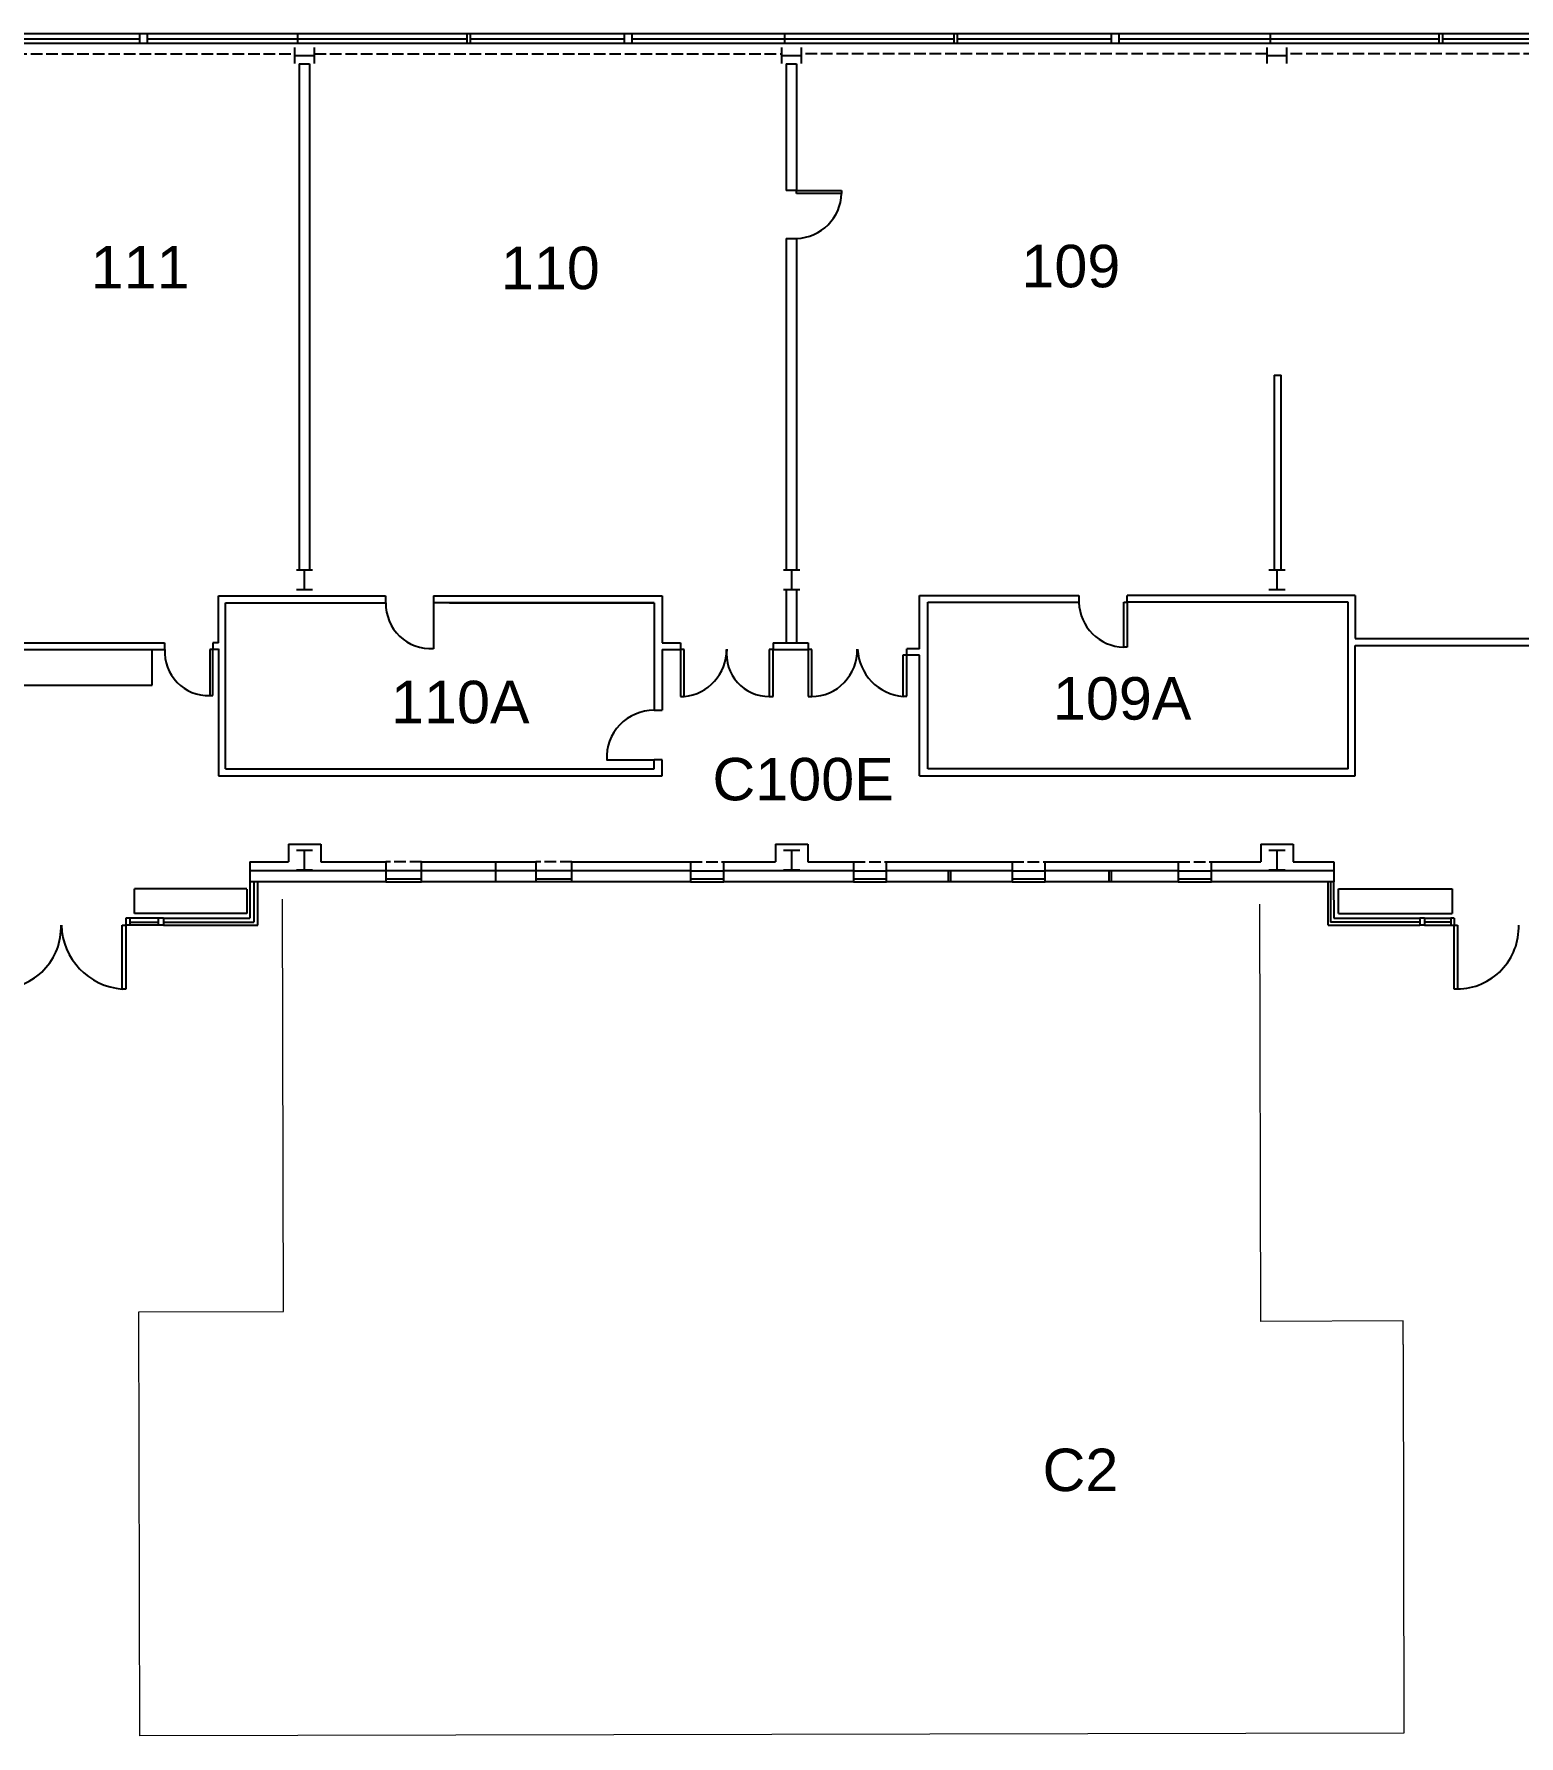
# Model space of a CAD drawing. Header units: inches. Extents: x -3488 to 2453, y 689 to 3968.
# Drawn here: x -1826 to -724, y 2555 to 3817 of the extents above; entities that cross this region are included whole.
import ezdxf

# ---------------------------------------------------------------- set-up
doc = ezdxf.new("R2010")
doc.units = ezdxf.units.IN
doc.header["$LTSCALE"] = 96
doc.header["$MEASUREMENT"] = 0
doc.linetypes.add('HIDDEN', pattern=[0.12, 0.09, -0.03])
for name, color, linetype in [('A-DOOR', 4, 'CONTINUOUS'), ('A-EDIT', 9, 'CONTINUOUS'), ('A-FURN', 3, 'CONTINUOUS'), ('A-GLAZ', 3, 'CONTINUOUS'), ('A-PFLR-TEXT', 3, 'CONTINUOUS'), ('A-ROOF-OTLN', 6, 'HIDDEN'), ('A-WALL', 5, 'CONTINUOUS'), ('A-WALL-JAMB', 6, 'CONTINUOUS'), ('S-COLS', 6, 'CONTINUOUS')]:
    doc.layers.add(name, color=color, linetype=linetype)
doc.layers.add('L-SITE-WALK', color=6, linetype='CONTINUOUS', lineweight=0)
doc.styles.get("Standard").update_dxf_attribs({"font": 'arial.ttf'})

msp = doc.modelspace()

# ---------------------------------------------------------------- linework, layer by layer
at = {"layer": 'A-DOOR'}
for p, q in [((-1260.3, 3698.9), (-1260.3, 3701.2)), ((-1260.3, 3701.2), (-1227, 3701.2)), ((-1227, 3701.2), (-1227, 3698.9)), ((-1227, 3698.9), (-1260.3, 3698.9)), ((-1529.9, 3395.3), (-1529.9, 3361.2)), ((-1017.4, 3395.6), (-1015.1, 3395.6)), ((-1017.4, 3362.3), (-1017.4, 3395.6)), ((-1015.1, 3395.6), (-1015.1, 3362.3)), ((-1693.7, 3360.7), (-1695.9, 3360.7)), ((-1695.9, 3360.7), (-1695.9, 3326.5)), ((-1693.7, 3326.5), (-1693.7, 3360.7)), ((-1343.8, 3360.7), (-1346.6, 3360.7)), ((-1346.6, 3360.7), (-1346.6, 3325.7)), ((-1343.8, 3325.7), (-1343.8, 3360.7)), ((-1277.8, 3360.7), (-1280.6, 3360.7)), ((-1280.6, 3360.7), (-1280.6, 3325.7)), ((-1277.8, 3325.7), (-1277.8, 3360.7)), ((-1249.1, 3360.7), (-1251.8, 3360.7)), ((-1251.8, 3360.7), (-1251.8, 3325.7)), ((-1249.1, 3325.7), (-1249.1, 3360.7)), ((-1015.1, 3362.3), (-1017.4, 3362.3)), ((-1178.6, 3356.3), (-1181.4, 3356.3)), ((-1181.4, 3356.3), (-1181.4, 3325.9)), ((-1178.6, 3325.9), (-1178.6, 3356.3)), ((-1695.9, 3326.5), (-1693.7, 3326.5)), ((-1346.6, 3325.7), (-1343.8, 3325.7)), ((-1280.6, 3325.7), (-1277.8, 3325.7)), ((-1251.8, 3325.7), (-1249.1, 3325.7)), ((-1181.4, 3325.9), (-1178.6, 3325.9)), ((-1401.4, 3278.8), (-1366.1, 3278.8)), ((-1760.8, 3156.2), (-1758.2, 3156.2)), ((-1760.8, 3108.7), (-1760.8, 3156.2)), ((-1758.2, 3156.2), (-1758.2, 3108.7)), ((-772.4, 3156.2), (-769.8, 3156.2)), ((-772.4, 3108.7), (-772.4, 3156.2)), ((-769.8, 3156.2), (-769.8, 3108.7)), ((-1758.2, 3108.7), (-1760.8, 3108.7)), ((-769.8, 3108.7), (-772.4, 3108.7))]:
    msp.add_line(p, q, dxfattribs=at)
for centre, radius, start, end in [((-1261.5, 3700.1), 34.6, 271.9995, 358.0525), ((-1531.9, 3394.5), 33.3, 178.6865, 273.432), ((-1016.3, 3396.8), 34.6, 181.9995, 268.0525), ((-1697, 3358.8), 32.3, 176.6681, 271.9003), ((-1347.2, 3360.4), 34.9, 275.5605, 0.4894), ((-1281, 3357.1), 31.3, 173.2985, 270.6515), ((-1249.6, 3359.9), 34.2, 270.8383, 1.4017), ((-1178.3, 3362.5), 36.8, 182.7171, 265.2512), ((-1366.1, 3280.4), 35.2, 90.0603, 182.6777), ((-1852.1, 3154.7), 45.9, 270.5889, 1.8512), ((-1757.2, 3157.3), 48.7, 181.3078, 265.7889), ((-770.3, 3154.7), 45.9, 270.5889, 1.8512)]:
    msp.add_arc(centre, radius, start, end, dxfattribs=at)
at = {"layer": 'A-EDIT'}
for p, q in [((-845.9, 3400.7), (-963, 3400.7)), ((-1738.7, 3334.2), (-1738.7, 3360.7)), ((-1871.3, 3334.2), (-1738.7, 3334.2))]:
    msp.add_line(p, q, dxfattribs=at)
at = {"layer": 'A-FURN'}
for p, q in [((-1751.8, 3164.8), (-1751.8, 3183)), ((-1668.3, 3183), (-1751.8, 3183)), ((-1668.3, 3182.8), (-1668.3, 3164.8)), ((-858.2, 3164.8), (-858.2, 3183)), ((-858.2, 3183), (-773.9, 3183)), ((-773.9, 3183), (-773.9, 3164.8)), ((-1668.3, 3164.8), (-1751.8, 3164.8)), ((-858.2, 3164.8), (-773.9, 3164.8))]:
    msp.add_line(p, q, dxfattribs=at)
at = {"layer": 'A-GLAZ'}
for p, q in [((-1747.9, 3817.2), (-1862.3, 3817.2)), ((-1862.3, 3813.5), (-1747.9, 3813.5)), ((-1505.2, 3817.2), (-1742.3, 3817.2)), ((-1742.3, 3813.5), (-1505.2, 3813.5)), ((-1388.4, 3817.2), (-1502.7, 3817.2)), ((-1502.7, 3813.5), (-1388.4, 3813.5)), ((-1143.7, 3817.2), (-1382.7, 3817.2)), ((-1382.7, 3813.5), (-1143.7, 3813.5)), ((-1026.9, 3817.2), (-1141.2, 3817.2)), ((-1141.2, 3813.5), (-1026.9, 3813.5)), ((-783.6, 3817.2), (-1021.3, 3817.2)), ((-1021.3, 3813.5), (-783.6, 3813.5)), ((-666.7, 3817.2), (-781.1, 3817.2)), ((-781.1, 3813.5), (-666.7, 3813.5)), ((-1862.3, 3810.4), (-1747.9, 3810.4)), ((-1742.3, 3810.4), (-1505.2, 3810.4)), ((-1502.7, 3810.4), (-1388.4, 3810.4)), ((-1382.7, 3810.4), (-1143.7, 3810.4)), ((-1141.2, 3810.4), (-1026.9, 3810.4)), ((-1021.3, 3810.4), (-783.6, 3810.4)), ((-781.1, 3810.4), (-666.7, 3810.4)), ((-1538.8, 3196.4), (-1565.3, 3196.4)), ((-1427.2, 3196.4), (-1453.8, 3196.4)), ((-1339, 3196.4), (-1314.4, 3196.4)), ((-1218.1, 3196.4), (-1193.5, 3196.4)), ((-1100.4, 3196.4), (-1075.8, 3196.4)), ((-977.1, 3196.4), (-952.5, 3196.4)), ((-1666.1, 3188.2), (-1666.1, 3161.3)), ((-1663.1, 3188.2), (-1663.1, 3158.3)), ((-1660.3, 3156.2), (-1660.3, 3188.2)), ((-1565.3, 3190.5), (-1538.8, 3190.5)), ((-1565.3, 3188.2), (-1538.8, 3188.2)), ((-1453.8, 3190.5), (-1427.2, 3190.5)), ((-1427.2, 3188.2), (-1453.8, 3188.2)), ((-1339, 3190.5), (-1314.4, 3190.5)), ((-1339, 3188.2), (-1314.4, 3188.2)), ((-1218.1, 3190.5), (-1193.5, 3190.5)), ((-1218.1, 3188.2), (-1193.5, 3188.2)), ((-1100.4, 3190.5), (-1075.8, 3190.5)), ((-1100.4, 3188.2), (-1075.8, 3188.2)), ((-977.1, 3190.5), (-952.5, 3190.5)), ((-977.1, 3188.2), (-952.5, 3188.2)), ((-865.8, 3156.2), (-865.8, 3188.2)), ((-864, 3188.2), (-864, 3158.3)), ((-861.8, 3188.2), (-861.7, 3161.3)), ((-1733.8, 3161.3), (-1755.3, 3161.3)), ((-1755.3, 3158.3), (-1733.8, 3158.3)), ((-1730.1, 3161.3), (-1666.1, 3161.3)), ((-1730.1, 3158.3), (-1663.1, 3158.3)), ((-797.8, 3158.3), (-864, 3158.3)), ((-861.7, 3161.3), (-797.8, 3161.3)), ((-794.4, 3161.3), (-774.8, 3161.3)), ((-774.8, 3158.3), (-794.4, 3158.3)), ((-1733.8, 3156.2), (-1755.3, 3156.2)), ((-1730.1, 3156.2), (-1660.3, 3156.2)), ((-865.8, 3156.2), (-797.8, 3156.2)), ((-794.4, 3156.2), (-774.8, 3156.2))]:
    msp.add_line(p, q, dxfattribs=at)
at = {"layer": 'A-ROOF-OTLN'}
for p, q in [((-1863.3, 3802.5), (-1632.8, 3802.5)), ((-1618.2, 3802.5), (-1271.3, 3802.5)), ((-911.1, 3802.5), (-1256.7, 3802.5)), ((-551, 3802.5), (-896.6, 3802.5)), ((-1538.8, 3203.2), (-1565.3, 3203.2)), ((-1427.2, 3203.2), (-1453.8, 3203.2)), ((-1339, 3203.2), (-1314.4, 3203.2)), ((-1218.1, 3203.2), (-1193.5, 3203.2)), ((-1100.4, 3203.2), (-1075.8, 3203.2)), ((-977.1, 3203.2), (-952.5, 3203.2))]:
    msp.add_line(p, q, dxfattribs=at)
at = {"layer": 'A-WALL'}
for p, q in [((-1629.6, 3795.1), (-1621.8, 3795.1)), ((-1629.6, 3795.1), (-1629.6, 3419.4)), ((-1621.8, 3795.1), (-1621.8, 3419.4)), ((-1268.2, 3795.1), (-1260.3, 3795.1)), ((-1268.2, 3795.1), (-1268.2, 3701.2)), ((-1260.3, 3795.1), (-1260.3, 3701.2)), ((-1260.3, 3701.2), (-1268.2, 3701.2)), ((-1268.2, 3665.4), (-1260.3, 3665.4)), ((-1268.2, 3665.4), (-1268.2, 3419.4)), ((-1260.3, 3665.4), (-1260.3, 3419.4)), ((-906, 3564.2), (-900.8, 3564.2)), ((-906, 3564.2), (-906, 3419.5)), ((-900.8, 3419.5), (-900.8, 3564.2)), ((-1689.4, 3400.4), (-1565.4, 3400.4)), ((-1689.4, 3365.5), (-1689.4, 3400.4)), ((-1565.4, 3400.4), (-1565.4, 3395.3)), ((-1529.9, 3400.4), (-1529.9, 3395.3)), ((-1529.9, 3400.4), (-1360.1, 3400.4)), ((-1360.1, 3400.4), (-1360.1, 3365.5)), ((-1268.2, 3404.9), (-1268.2, 3365.5)), ((-1260.3, 3404.9), (-1260.3, 3365.5)), ((-1169.2, 3361), (-1169.2, 3400.7)), ((-1169.2, 3400.7), (-1050.9, 3400.7)), ((-1050.9, 3400.7), (-1050.9, 3395.6)), ((-1015.1, 3395.6), (-1015.1, 3400.7)), ((-845.9, 3400.7), (-1015.1, 3400.7)), ((-845.9, 3400.7), (-845.9, 3368.8)), ((-1684.1, 3272.2), (-1684.1, 3395.3)), ((-1684.1, 3395.3), (-1565.4, 3395.3)), ((-1366.1, 3395.3), (-1529.9, 3395.3)), ((-1518, 3395.3), (-1366.1, 3395.3)), ((-1366.1, 3395.3), (-1366.1, 3315.7)), ((-1162.9, 3272.2), (-1162.9, 3395.6)), ((-1162.9, 3395.6), (-1050.9, 3395.6)), ((-851.1, 3395.6), (-1015.1, 3395.6)), ((-851.1, 3272.2), (-851.1, 3395.6)), ((-1878.7, 3365.5), (-1729.4, 3365.5)), ((-1878.7, 3360.7), (-1729.4, 3360.7)), ((-1729.4, 3365.5), (-1729.4, 3360.7)), ((-1689.4, 3365.5), (-1693.7, 3365.5)), ((-1693.7, 3365.5), (-1693.7, 3360.7)), ((-1689.4, 3360.7), (-1693.7, 3360.7)), ((-1689.4, 3361), (-1689.4, 3266.9)), ((-1360.1, 3365.5), (-1346.6, 3365.5)), ((-1360.1, 3360.7), (-1360.1, 3315.7)), ((-1360.1, 3360.7), (-1346.6, 3360.7)), ((-1346.6, 3365.5), (-1346.6, 3360.7)), ((-1277.8, 3365.5), (-1277.8, 3360.7)), ((-1277.8, 3365.5), (-1251.8, 3365.5)), ((-1277.8, 3360.7), (-1251.8, 3360.7)), ((-1251.8, 3365.5), (-1251.8, 3360.7)), ((-1169.2, 3361), (-1178.6, 3361)), ((-1178.6, 3356.3), (-1178.6, 3361)), ((-845.9, 3368.8), (-670.3, 3368.8)), ((-845.9, 3363.6), (-670.1, 3363.6)), ((-845.9, 3266.9), (-845.9, 3363.6)), ((-1169.2, 3356.3), (-1178.6, 3356.3)), ((-1169.2, 3266.9), (-1169.2, 3356.3)), ((-1366.1, 3315.7), (-1360.1, 3315.7)), ((-1684.1, 3272.2), (-1523.8, 3272.2)), ((-1684.1, 3272.2), (-1366.1, 3272.2)), ((-1360.1, 3278.8), (-1366.1, 3278.8)), ((-1366.1, 3272.2), (-1366.1, 3278.8)), ((-1360.1, 3266.9), (-1360.1, 3278.8)), ((-851.1, 3272.2), (-1162.9, 3272.2)), ((-1689.4, 3266.9), (-1360.1, 3266.9)), ((-1169.2, 3266.9), (-845.9, 3266.9)), ((-1637.5, 3216.2), (-1637.5, 3203.2)), ((-1637.5, 3216.2), (-1613.5, 3216.2)), ((-1613.5, 3216.2), (-1613.5, 3203.2)), ((-1276, 3216.2), (-1276, 3203.2)), ((-1276, 3216.2), (-1252, 3216.2)), ((-1252, 3216.2), (-1252, 3203.2)), ((-915.8, 3216.2), (-891.8, 3216.2)), ((-915.8, 3216.2), (-915.8, 3203.2)), ((-915.8, 3216.2), (-891.8, 3216.2)), ((-915.8, 3216.2), (-891.8, 3216.2)), ((-891.8, 3216.2), (-891.8, 3203.2)), ((-1666.1, 3203.2), (-1666.1, 3188.2)), ((-1666.1, 3203.2), (-1637.5, 3203.2)), ((-1565.3, 3196.4), (-1666.1, 3196.4)), ((-1613.5, 3203.2), (-1565.3, 3203.2)), ((-1565.3, 3203.2), (-1565.3, 3188.2)), ((-1538.8, 3188.2), (-1538.8, 3203.2)), ((-1538.8, 3203.2), (-1453.8, 3203.2)), ((-1453.8, 3196.4), (-1538.8, 3196.4)), ((-1483.8, 3203.2), (-1483.8, 3188.2)), ((-1453.8, 3203.2), (-1453.8, 3188.2)), ((-1427.2, 3188.2), (-1427.2, 3203.2)), ((-1427.2, 3203.2), (-1339, 3203.2)), ((-1339, 3196.4), (-1427.2, 3196.4)), ((-1339, 3203.2), (-1339, 3188.2)), ((-1314.4, 3188.2), (-1314.4, 3203.2)), ((-1314.4, 3203.2), (-1276, 3203.2)), ((-1218.1, 3196.4), (-1314.4, 3196.4)), ((-1252, 3203.2), (-1218.1, 3203.2)), ((-1218.1, 3203.2), (-1218.1, 3188.2)), ((-1193.5, 3188.2), (-1193.5, 3203.2)), ((-1193.5, 3203.2), (-1100.4, 3203.2)), ((-1100.4, 3196.4), (-1193.5, 3196.4)), ((-1147.7, 3193.1), (-1147.7, 3196.4)), ((-1146.2, 3196.4), (-1146.2, 3188.2)), ((-1100.4, 3203.2), (-1100.4, 3188.2)), ((-1075.8, 3188.2), (-1075.8, 3203.2)), ((-1075.8, 3203.2), (-977.1, 3203.2)), ((-977.1, 3196.4), (-1075.8, 3196.4)), ((-1028.6, 3196.4), (-1028.6, 3188.2)), ((-1027, 3196.4), (-1027, 3188.2)), ((-977.1, 3203.2), (-977.1, 3188.2)), ((-952.5, 3188.2), (-952.5, 3203.2)), ((-952.5, 3203.2), (-915.8, 3203.2)), ((-861.7, 3196.4), (-952.5, 3196.4)), ((-891.8, 3203.2), (-861.7, 3203.2)), ((-861.7, 3203.2), (-861.7, 3188.2)), ((-1565.3, 3188.2), (-1666.1, 3188.2)), ((-1453.8, 3188.2), (-1538.8, 3188.2)), ((-1339, 3188.2), (-1427.2, 3188.2)), ((-1218.1, 3188.2), (-1314.4, 3188.2)), ((-1100.4, 3188.2), (-1193.5, 3188.2)), ((-1147.8, 3193.2), (-1147.8, 3188.2)), ((-977.1, 3188.2), (-1075.8, 3188.2)), ((-861.8, 3188.2), (-952.5, 3188.2))]:
    msp.add_line(p, q, dxfattribs=at)
at = {"layer": 'A-WALL-JAMB'}
for p, q in [((-1747.9, 3817.2), (-1747.9, 3810.4)), ((-1742.3, 3817.2), (-1747.9, 3817.2)), ((-1742.3, 3817.2), (-1742.3, 3810.4)), ((-1630.7, 3817.2), (-1630.7, 3810.4)), ((-1505.2, 3817.2), (-1505.2, 3810.4)), ((-1502.7, 3817.2), (-1505.2, 3817.2)), ((-1502.7, 3817.2), (-1502.7, 3810.4)), ((-1388.4, 3817.2), (-1388.4, 3810.4)), ((-1382.7, 3817.2), (-1388.4, 3817.2)), ((-1382.7, 3817.2), (-1382.7, 3810.4)), ((-1269.2, 3817.2), (-1269.2, 3810.4)), ((-1143.7, 3817.2), (-1143.7, 3810.4)), ((-1141.2, 3817.2), (-1143.7, 3817.2)), ((-1141.2, 3817.2), (-1141.2, 3810.4)), ((-1026.9, 3817.2), (-1026.9, 3810.4)), ((-1021.3, 3817.2), (-1026.9, 3817.2)), ((-1021.3, 3817.2), (-1021.3, 3810.4)), ((-909, 3817.2), (-909, 3810.4)), ((-783.6, 3817.2), (-783.6, 3810.4)), ((-781.1, 3817.2), (-783.6, 3817.2)), ((-781.1, 3817.2), (-781.1, 3810.4)), ((-1747.9, 3810.4), (-1742.3, 3810.4)), ((-1505.2, 3810.4), (-1502.7, 3810.4)), ((-1388.4, 3810.4), (-1382.7, 3810.4)), ((-1143.7, 3810.4), (-1141.2, 3810.4)), ((-1026.9, 3810.4), (-1021.3, 3810.4)), ((-783.6, 3810.4), (-781.1, 3810.4)), ((-1758.2, 3161.3), (-1758.2, 3156.2)), ((-1755.3, 3161.3), (-1758.2, 3161.3)), ((-1755.3, 3161.3), (-1755.3, 3156.2)), ((-1733.8, 3156.2), (-1733.8, 3161.3)), ((-1730.1, 3161.3), (-1733.8, 3161.3)), ((-1730.1, 3161.3), (-1730.1, 3156.2)), ((-797.8, 3161.3), (-797.8, 3156.2)), ((-794.4, 3161.3), (-797.8, 3161.3)), ((-794.4, 3161.3), (-794.4, 3156.2)), ((-774.8, 3161.3), (-774.8, 3156.2)), ((-772.4, 3161.3), (-774.8, 3161.3)), ((-772.4, 3161.3), (-772.4, 3156.2)), ((-1755.3, 3156.2), (-1758.2, 3156.2)), ((-1730.1, 3156.2), (-1733.8, 3156.2)), ((-794.4, 3156.2), (-797.8, 3156.2)), ((-774.8, 3156.2), (-772.4, 3156.2))]:
    msp.add_line(p, q, dxfattribs=at)
at = {"layer": 'L-SITE-WALK'}
for points in [[(-810.2, 2845), (-809.6, 2556.8), (-1747.7, 2554.7), (-1748.4, 2869.4), (-1641.1, 2869.6), (-1641.8, 3175.3)], [(-810.2, 2845), (-810.2, 2862.5), (-915.8, 2862.2), (-916.5, 3171.6)]]:
    msp.add_lwpolyline(points, dxfattribs=at)
at = {"layer": 'S-COLS'}
for p, q in [((-1632.8, 3795.2), (-1632.8, 3807.2)), ((-1632.8, 3801.2), (-1618.2, 3801.2)), ((-1618.2, 3795.2), (-1618.2, 3807.2)), ((-1271.3, 3795.2), (-1271.3, 3807.2)), ((-1271.3, 3801.2), (-1256.7, 3801.2)), ((-1256.7, 3795.2), (-1256.7, 3807.2)), ((-911.1, 3795.2), (-911.1, 3807.2)), ((-911.1, 3801.2), (-896.6, 3801.2)), ((-896.6, 3795.2), (-896.6, 3807.2)), ((-1619.5, 3419.4), (-1631.5, 3419.4)), ((-1625.5, 3404.9), (-1625.5, 3419.4)), ((-1258, 3419.4), (-1270, 3419.4)), ((-1264, 3404.9), (-1264, 3419.4)), ((-897.8, 3419.4), (-909.8, 3419.4)), ((-903.8, 3404.9), (-903.8, 3419.4)), ((-1619.5, 3404.9), (-1631.5, 3404.9)), ((-1258, 3404.9), (-1270, 3404.9)), ((-897.8, 3404.9), (-909.8, 3404.9)), ((-1619.5, 3211.4), (-1631.5, 3211.4)), ((-1625.5, 3196.9), (-1625.5, 3211.4)), ((-1258, 3211.4), (-1270, 3211.4)), ((-1264, 3196.9), (-1264, 3211.4)), ((-897.8, 3211.4), (-909.8, 3211.4)), ((-897.8, 3211.4), (-909.8, 3211.4)), ((-897.8, 3211.4), (-909.8, 3211.4)), ((-903.8, 3196.9), (-903.8, 3211.4)), ((-903.8, 3196.9), (-903.8, 3211.4)), ((-903.8, 3196.9), (-903.8, 3211.4)), ((-1619.5, 3196.9), (-1631.5, 3196.9)), ((-1258, 3196.9), (-1270, 3196.9)), ((-897.8, 3196.9), (-909.8, 3196.9))]:
    msp.add_line(p, q, dxfattribs=at)

# ---------------------------------------------------------------- texts
at = {"layer": 'A-PFLR-TEXT'}
for s, p in [('109', (-1093.5, 3629.3)), ('111', (-1784.2, 3628.4)), ('110', (-1479.8, 3627.9)), ('110A', (-1561.3, 3305.9)), ('109A', (-1070.1, 3308.6)), ('C100E', (-1322.8, 3248.7)), ('C2', (-1077.8, 2736.3))]:
    msp.add_text(s, height=31.5, dxfattribs=at).set_placement(p)

doc.saveas('drawing.dxf')
